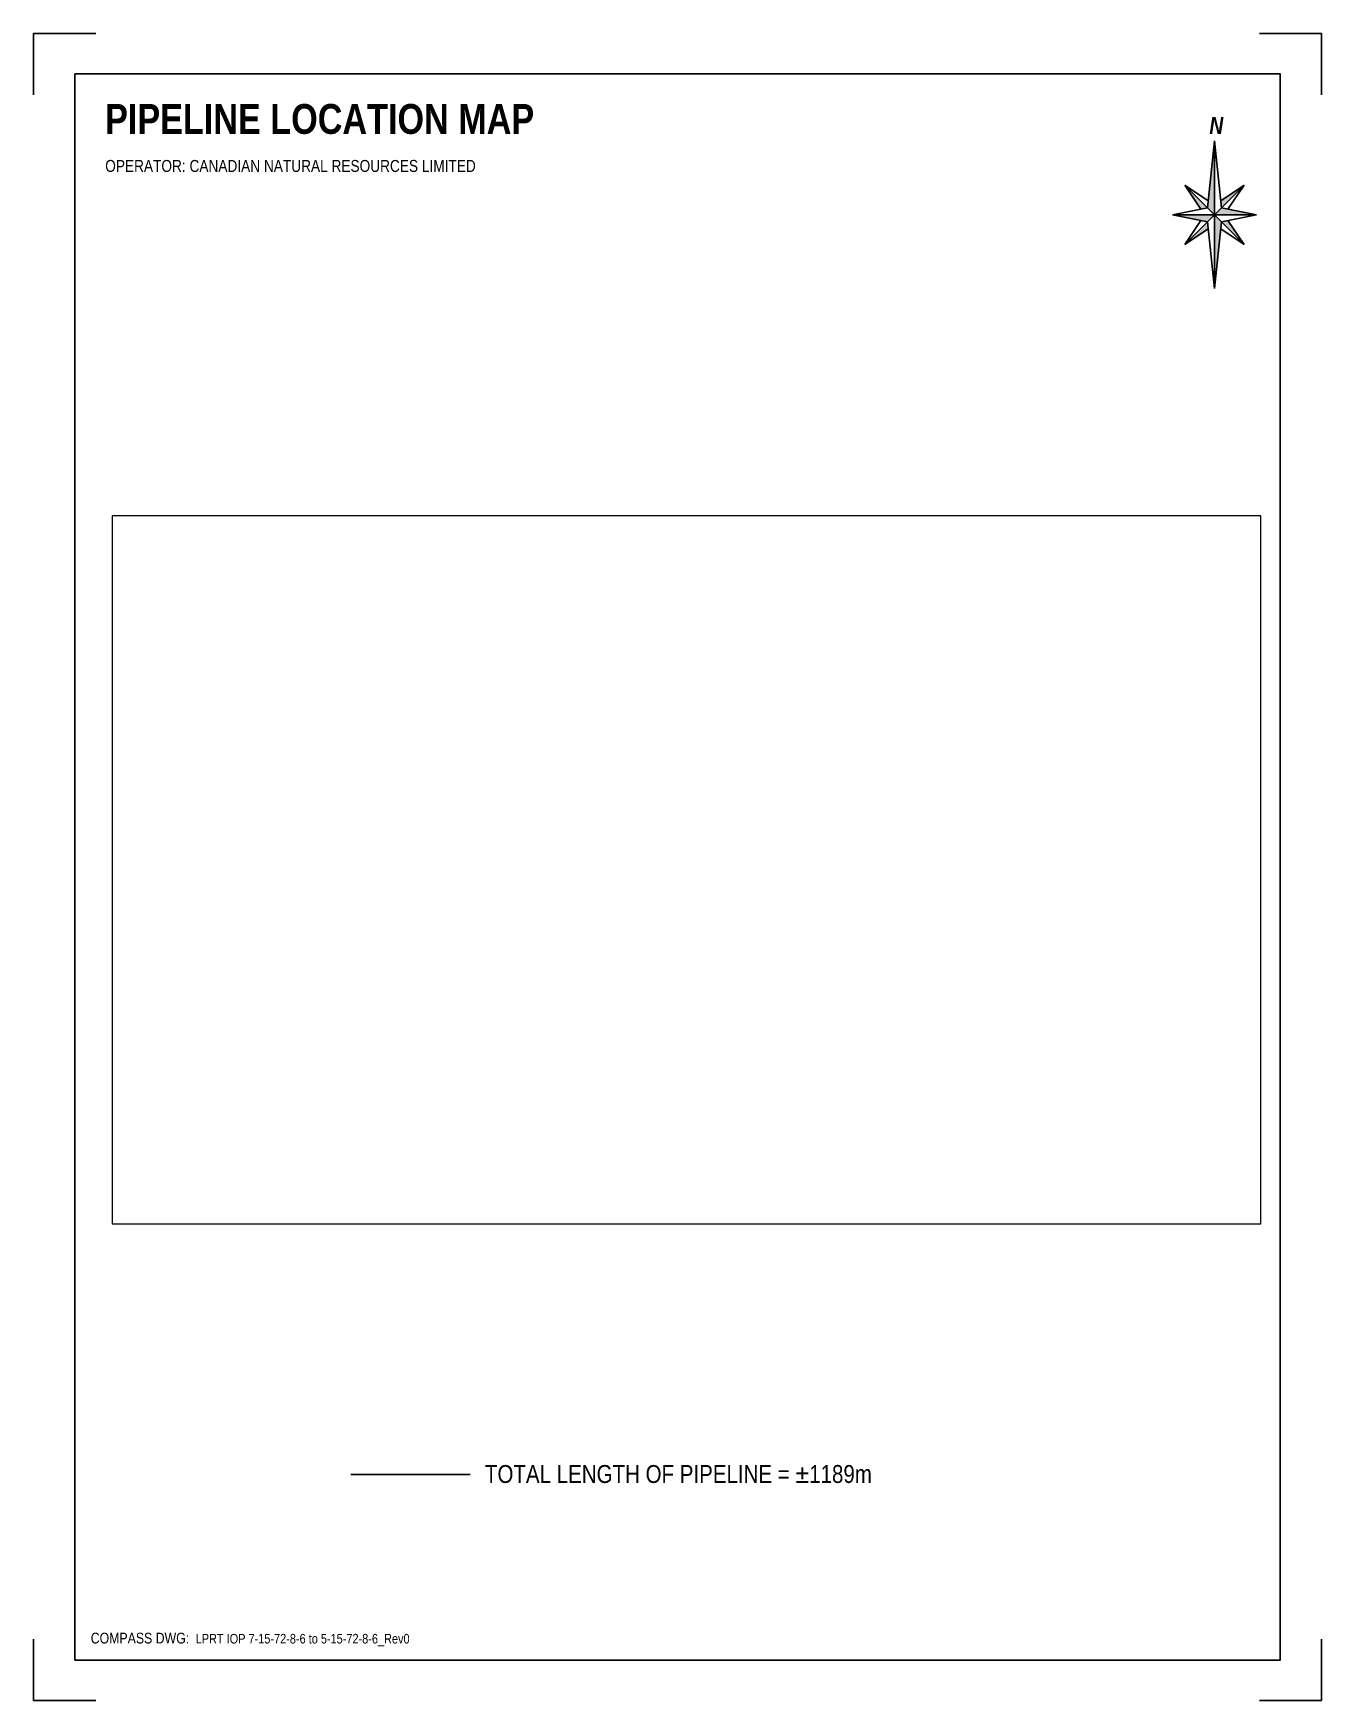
# Paper-space layout '8 IN. OE' of a CAD drawing. Extents: x -1079 to 0, y 0 to 1397.
import ezdxf

# ---------------------------------------------------------------- set-up
doc = ezdxf.new("R2010")
doc.units = 0
doc.header["$LTSCALE"] = 5
doc.linetypes.add('foc-DRILLPATH', pattern=[14.75, 6, -1.75, 1.75, -1.75, 1.75, -1.75])
doc.layers.get('Defpoints').update_dxf_attribs({"color": 9})
for name, color, linetype in [('C-DRILLPATH', 13, 'foc-DRILLPATH'), ('CG-NORTH', 7, 'Continuous'), ('CG-NOTES', 7, 'Continuous'), ('P-PROPOSED', 10, 'Continuous'), ('S-1', 1, 'Continuous'), ('S-2', 2, 'Continuous')]:
    doc.layers.add(name, color=color, linetype=linetype)
doc.styles.add('80', font='ARIALN.TTF', dxfattribs={"height": 10})
doc.styles.add('80CG', font='ARIALN.TTF', dxfattribs={"height": 10})

# ---------------------------------------------------------------- blocks, each defined once
blk = doc.blocks.new('*U555')
at = {"layer": 'Defpoints'}
for p, q in [((-1079.5, 1397), (-1027.2, 1397)), ((-1079.5, 1345.5), (-1079.5, 1397)), ((-52.2, 1397), (0, 1397)), ((0, 1397), (0, 1345.5)), ((-1079.5, 0), (-1079.5, 51.5)), ((0, 51.5), (0, 0)), ((-1027.2, 0), (-1079.5, 0)), ((0, 0), (-52.2, 0))]:
    blk.add_line(p, q, dxfattribs=at)
at = {"layer": 'S-1'}
for p, q in [((-1079.5, 1397), (-1079.5, 1397)), ((0, 1397), (0, 1397)), ((-1079.5, 0), (-1079.5, 0)), ((0, 0), (0, 0))]:
    blk.add_line(p, q, dxfattribs=at)
at = {"layer": 'S-2'}
blk.add_lwpolyline([(-1044.7, 34), (-34.7, 34), (-34.7, 1363), (-1044.7, 1363)], close=True, dxfattribs=at)
at = {"style": '80', "flags": 1}
blk.add_attdef('PAGEID', (-1027.2, 51.5), '', height=10, rotation=90, dxfattribs=at)
blk = doc.blocks.new('cg-north')
at = {"linetype": 'Continuous'}
for points in [[(-0.3, 62), (-6.2, 6), (-0.3, 0.1)], [(-25.2, 25), (-11.6, 4.9), (-6.2, 6)], [(24.6, 25), (5, 11.8), (5.6, 6)], [(-0.3, 0.1), (-35.5, 0.1), (-6.2, -5.8)], [(5.6, 6), (-0.3, 0.1), (34.9, 0.1)], [(5.6, -5.8), (-0.3, 0.1), (-0.3, -61.7)], [(-5.6, -11.5), (-6.2, -5.8), (-25.2, -24.8)], [(11, -4.7), (5.6, -5.8), (24.6, -24.8)]]:
    blk.add_hatch(color=14, dxfattribs=at).paths.add_polyline_path(points)
at = {"color": 14, "linetype": 'Continuous'}
for p, q in [((-0.3, 62), (-6.2, 6)), ((-0.3, 62), (-0.3, 0.1)), ((-0.3, 62), (5.6, 6)), ((-0.3, 0.1), (-25.2, 25)), ((-11.6, 4.9), (-25.2, 25)), ((-5.6, 11.8), (-25.2, 25)), ((-0.3, 0.1), (24.6, 25)), ((5, 11.8), (24.6, 25)), ((11, 4.9), (24.6, 25)), ((-6.2, 6), (-35.5, 0.1)), ((-0.3, 0.1), (-35.5, 0.1)), ((-6.2, -5.8), (-35.5, 0.1)), ((-0.3, 0.1), (-25.2, -24.8)), ((-0.3, 0.1), (24.6, -24.8)), ((-0.3, -61.7), (-0.3, 0.1)), ((-0.3, 0.1), (34.9, 0.1)), ((5.6, 6), (34.9, 0.1)), ((5.6, -5.8), (34.9, 0.1)), ((-11.6, -4.7), (-25.2, -24.8)), ((-5.6, -11.5), (-25.2, -24.8)), ((-0.3, -61.7), (-6.2, -5.8)), ((-0.3, -61.7), (5.6, -5.8)), ((5, -11.5), (24.6, -24.8)), ((10.9, -4.5), (11, -4.7)), ((11, -4.7), (24.6, -24.8))]:
    blk.add_line(p, q, dxfattribs=at)
at = {"color": 14, "linetype": 'Continuous', "insert": (-10.2, 82), "char_height": 14, "width": 22.782, "attachment_point": 1, "style": '80CG'}
blk.add_mtext('\\pi5.6372;{\\fArial Narrow|b1|i1|c0|p34;N}', dxfattribs=at)

psp = doc.layouts.new('8 IN. OE')

# ---------------------------------------------------------------- linework, layer by layer
at = {"layer": 'P-PROPOSED', "flags": 128}
psp.add_lwpolyline([(-713.5, 189.6), (-813.5, 189.6)], dxfattribs=at)

# ---------------------------------------------------------------- block references
at = {"layer": 'C-DRILLPATH'}
psp.add_blockref('*U555', (0, 0), dxfattribs=at)
at = {"layer": 'CG-NORTH'}
psp.add_blockref('cg-north', (-89.5, 1244.8), dxfattribs=at)

# ---------------------------------------------------------------- texts
at = {"layer": 'CG-NOTES', "color": 14, "insert": (-1019.4, 1325.1), "char_height": 25, "width": 358.521, "attachment_point": 4, "style": '80'}
psp.add_mtext('{\\fArial Narrow|b1|i0|c0|p34;\\C256;PIPELINE LOCATION MAP}', dxfattribs=at)
at = {"layer": 'CG-NOTES', "attachment_point": 1, "style": '80'}
for s, insert, char_height, width in [('OPERATOR: CANADIAN NATURAL RESOURCES LIMITED', (-1019.3, 1290.9), 10, 347.381), ('{\\H1.125x;\\C14;COMPASS DWG:\\C256; } LPRT IOP 7-15-72-8-6 to 5-15-72-8-6_Rev0', (-1031.4, 56.9), 8, 350.451)]:
    psp.add_mtext(s, dxfattribs=dict(at, insert=insert, char_height=char_height, width=width))
at = {"layer": 'CG-NOTES', "insert": (-701.1, 189.8), "char_height": 15, "attachment_point": 4, "style": '80'}
psp.add_mtext('TOTAL LENGTH OF PIPELINE = %%P1189m', dxfattribs=at)

# ---------------------------------------------------------------- viewports
at = {"layer": 'Defpoints'}
psp.add_viewport(center=(-532.2, 696.2), size=(962.3, 593.23), view_center_point=(364031.468, 6121367.177), view_height=1165.05806, dxfattribs=at)

doc.saveas('drawing.dxf')
